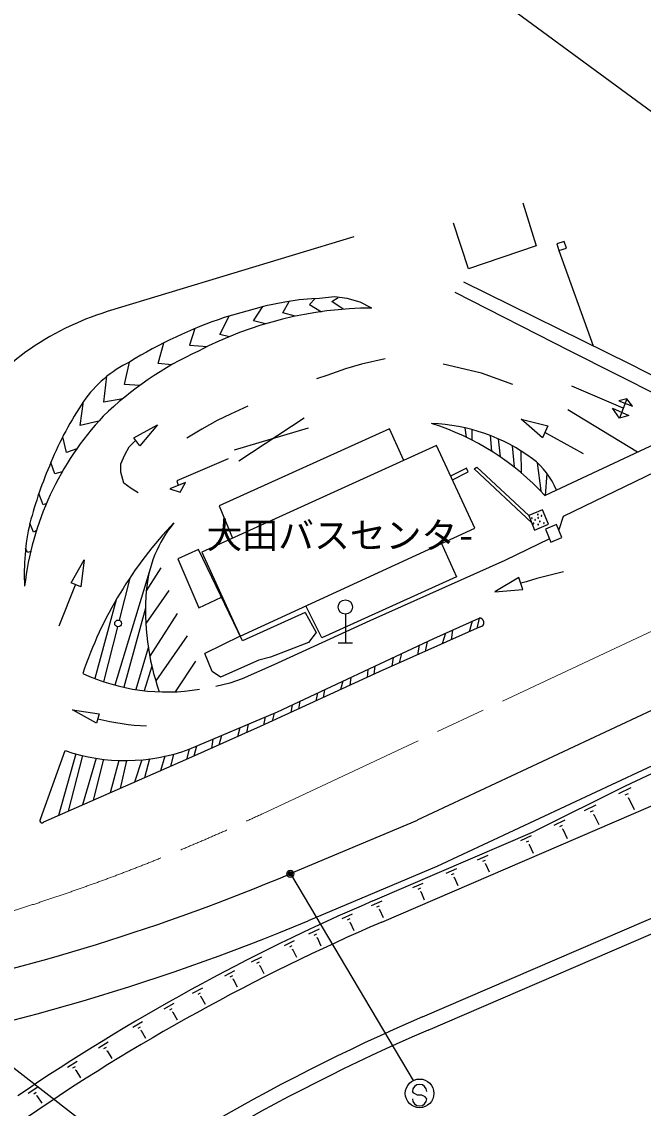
# Model space of a CAD drawing. Units: millimetres, scale not verified. Extents: x 40000 to 680000, y 20000 to 380000.
# Drawn here: x 391527 to 434890, y 259672 to 335456 of the extents above; entities that cross this region are included whole.
import ezdxf
from ezdxf.enums import TextEntityAlignment as Align

# ---------------------------------------------------------------- set-up
doc = ezdxf.new("R2010")
doc.units = ezdxf.units.MM
doc.header["$LTSCALE"] = 1000
doc.header["$PDMODE"] = 32
doc.header["$PDSIZE"] = 500
doc.linetypes.add('CHAIN', pattern=[18.5, 12, -1.5, 3.5, -1.5])
for name, color, linetype, lineweight in [('M-BGD', 7, 'Continuous', 25), ('M-BMK', 2, 'CHAIN', 13), ('M-STR-STRC', 7, 'Continuous', 25)]:
    doc.layers.add(name, color=color, linetype=linetype, lineweight=lineweight)
doc.styles.add('ＭＳ ゴシック', font='')
doc.styles.get('ＭＳ ゴシック').set_extended_font_data('MS Gothic')

msp = doc.modelspace()

# ---------------------------------------------------------------- linework, layer by layer
at = {"layer": 'M-BGD'}
for p, q in [((414707, 320453), (397491, 315255)), ((429008, 319489), (431403, 312853)), ((410883, 316058), (409881, 315890)), ((411762, 316128), (410883, 316058)), ((411999, 316142), (411595, 315723)), ((412312, 316161), (411762, 316128)), ((413353, 316261), (412312, 316161)), ((413160, 315934), (413602, 316232)), ((414228, 316159), (413353, 316261)), ((415148, 315895), (414228, 316159)), ((408388, 315594), (405657, 314821)), ((407689, 314585), (408344, 315584)), ((408560, 315633), (408388, 315594)), ((409881, 315890), (408560, 315633)), ((409742, 315146), (410186, 315941)), ((411595, 315723), (412440, 315233)), ((413961, 315401), (413160, 315934)), ((415910, 315506), (415148, 315895)), ((405354, 313650), (406008, 314920)), ((408523, 314378), (407689, 314585)), ((410604, 314909), (409742, 315146)), ((403601, 314048), (403223, 312895)), ((401052, 311614), (401443, 313056)), ((406013, 313488), (405354, 313650)), ((403223, 312895), (404477, 312797)), ((398697, 310156), (399056, 311720)), ((402008, 311534), (401052, 311614)), ((415239, 311565), (414122, 311249)), ((416892, 311952), (415239, 311565)), ((397258, 308919), (397474, 310724)), ((412811, 310773), (412084, 310554)), ((414122, 311249), (412811, 310773)), ((399773, 310092), (398697, 310156)), ((433492, 308495), (429897, 310043)), ((395605, 307294), (395844, 308971)), ((398576, 309164), (397258, 308919)), ((407304, 308650), (406097, 308086)), ((433223, 307804), (432748, 308512)), ((432748, 308512), (433872, 307983)), ((433749, 309153), (433176, 309006)), ((433176, 309006), (434143, 308638)), ((433749, 309153), (433223, 307804)), ((434143, 308638), (433749, 309153)), ((406097, 308086), (405170, 307643)), ((406668, 304828), (411239, 307833)), ((427864, 306440), (426381, 307724)), ((426381, 307724), (428241, 307275)), ((434485, 305422), (429631, 308394)), ((433872, 307983), (433223, 307804)), ((396897, 307603), (395605, 307294)), ((399352, 306427), (401002, 307336)), ((401002, 307336), (399769, 305879)), ((404093, 307044), (403051, 306408)), ((405170, 307643), (404093, 307044)), ((411515, 307118), (406358, 305578)), ((422446, 307133), (422544, 306471)), ((422922, 307015), (422935, 306276)), ((428241, 307275), (427864, 306440)), ((394660, 305401), (394386, 306509)), ((399034, 305794), (399432, 306228)), ((399769, 305879), (399352, 306427)), ((424217, 306593), (424294, 305505)), ((424765, 306366), (424898, 305111)), ((430725, 305320), (428031, 306811)), ((395361, 305662), (394660, 305401)), ((398716, 305255), (399034, 305794)), ((425752, 305876), (425873, 304400)), ((426358, 305520), (426368, 303999)), ((393828, 303924), (393566, 304719)), ((398453, 304610), (398716, 305255)), ((405938, 304974), (402337, 303438)), ((427490, 304697), (427737, 302726)), ((394340, 304052), (393828, 303924)), ((398431, 304036), (398453, 304610)), ((398644, 303281), (398431, 304036)), ((428169, 303954), (428047, 302400)), ((399162, 302902), (398644, 303281)), ((402945, 303307), (401860, 302869)), ((402337, 303438), (402438, 303109)), ((402580, 302655), (402945, 303307)), ((469835, 303523), (419122, 279756)), ((393029, 301768), (392720, 302544)), ((399662, 302606), (399162, 302902)), ((401860, 302869), (402580, 302655)), ((393248, 301848), (393029, 301768)), ((392356, 299859), (392100, 300479)), ((471339, 300363), (420480, 276527)), ((392553, 299961), (392356, 299859)), ((471551, 299910), (433618, 282132)), ((391932, 298432), (391801, 298746)), ((406922, 292266), (403869, 298643)), ((392189, 298514), (391932, 298432)), ((394970, 296322), (395893, 297916)), ((395893, 297916), (395650, 296032)), ((400429, 297074), (398019, 289187)), ((401232, 297368), (400220, 295773)), ((395650, 296032), (394970, 296322)), ((399064, 296657), (398323, 293713)), ((426198, 296691), (424535, 295684)), ((426496, 295865), (426198, 296691)), ((394139, 293312), (395279, 296190)), ((401795, 295793), (400182, 293491)), ((424535, 295684), (426496, 295865)), ((398116, 295134), (396628, 289641)), ((403882, 294578), (405455, 295330)), ((419889, 265130), (490148, 295395)), ((400161, 294544), (398647, 289034)), ((402374, 294179), (400456, 291200)), ((411296, 294262), (406922, 292266)), ((414106, 294134), (414106, 292134)), ((422957, 293644), (422755, 292910)), ((423449, 293858), (423271, 293139)), ((398207, 293252), (397243, 289421)), ((403069, 292613), (400876, 289487)), ((406759, 292606), (404295, 291402)), ((421104, 292812), (420871, 292071)), ((421588, 293029), (421479, 292341)), ((400356, 291787), (399495, 288875)), ((413606, 292134), (414606, 292134)), ((419264, 291966), (419137, 291299)), ((419803, 292218), (419685, 291542)), ((416645, 272661), (459432, 291093)), ((417451, 291115), (417346, 290501)), ((418025, 291385), (417862, 290731)), ((400604, 290503), (400068, 288798)), ((403658, 290867), (402235, 288722)), ((415674, 290282), (415619, 289719)), ((416155, 290507), (416100, 289941)), ((414497, 289730), (414409, 289163)), ((412657, 288867), (412563, 288313)), ((413927, 289462), (413772, 288869)), ((410938, 288061), (410839, 287519)), ((412173, 288640), (412049, 288076)), ((396733, 286525), (395080, 287452)), ((395080, 287452), (396936, 287193)), ((409128, 287223), (408996, 286671)), ((410398, 287807), (410296, 287269)), ((396936, 287193), (396733, 286525)), ((408515, 286963), (408391, 286393)), ((406740, 286211), (406571, 285578)), ((407321, 286458), (407208, 285862)), ((404856, 285413), (404764, 284772)), ((405469, 285673), (405280, 285003)), ((392848, 279826), (394563, 284616)), ((395299, 284389), (394100, 280100)), ((395769, 284268), (394770, 280393)), ((401513, 284221), (401203, 283201)), ((402124, 284370), (401901, 283506)), ((403213, 284717), (403031, 284000)), ((403723, 284933), (403545, 284229)), ((419493, 266048), (462005, 284361)), ((396719, 284081), (395776, 280832)), ((397233, 284010), (396508, 281151)), ((398301, 283929), (397697, 281670)), ((398839, 283922), (398397, 281976)), ((399900, 283973), (399404, 282416)), ((400448, 284034), (400104, 282721)), ((433618, 282132), (427327, 279005)), ((433176, 281624), (434047, 282054)), ((433632, 281524), (433850, 281631)), ((433843, 281303), (433897, 281330)), ((433870, 281316), (434262, 280522)), ((430788, 280443), (431597, 280843)), ((431211, 280351), (431413, 280451)), ((419123, 279754), (410292, 276040)), ((428672, 279426), (429447, 279789)), ((431407, 280146), (431457, 280170)), ((431432, 280158), (431781, 279453)), ((416012, 274131), (427327, 279005)), ((429071, 279330), (429265, 279420)), ((429253, 279131), (429301, 279154)), ((429277, 279142), (429579, 278498)), ((426351, 278340), (427090, 278686)), ((426732, 278248), (426917, 278334)), ((426905, 278058), (426951, 278080)), ((426928, 278069), (427206, 277476)), ((423328, 277010), (424063, 277327)), ((423699, 276908), (423882, 276988)), ((423863, 276718), (423909, 276737)), ((423886, 276728), (424131, 276158)), ((420480, 276527), (411511, 272755)), ((421150, 276072), (421884, 276388)), ((421520, 275970), (421704, 276049)), ((418808, 275063), (419542, 275379)), ((421684, 275779), (421730, 275799)), ((421707, 275789), (421952, 275220)), ((419178, 274961), (419362, 275040)), ((419342, 274770), (419388, 274790)), ((419365, 274780), (419610, 274211)), ((415937, 273821), (416671, 274139)), ((416307, 273720), (416491, 273799)), ((413883, 272908), (414609, 273243)), ((414256, 272816), (414437, 272900)), ((416472, 273530), (416518, 273549)), ((416495, 273539), (416741, 272971)), ((411567, 271841), (412293, 272176)), ((414424, 272629), (414470, 272650)), ((414447, 272640), (414706, 272077)), ((409849, 271016), (410565, 271373)), ((411940, 271749), (412122, 271833)), ((412108, 271562), (412154, 271583)), ((412131, 271573), (412390, 271010)), ((410224, 270935), (410403, 271024)), ((410398, 270754), (410443, 270776)), ((410421, 270765), (410697, 270209)), ((407566, 269880), (408282, 270236)), ((407941, 269799), (408120, 269888)), ((405696, 268910), (406401, 269289)), ((408116, 269617), (408160, 269640)), ((408138, 269628), (408414, 269074)), ((406074, 268841), (406250, 268935)), ((406254, 268665), (406298, 268689)), ((406276, 268677), (406569, 268131)), ((403450, 267703), (404155, 268081)), ((403828, 267633), (404004, 267728)), ((401474, 266598), (402166, 266999)), ((404008, 267457), (404052, 267481)), ((404030, 267469), (404323, 266923)), ((401854, 266541), (402027, 266641)), ((402040, 266371), (402083, 266396)), ((402061, 266383), (402373, 265847)), ((399269, 265318), (399961, 265719)), ((399649, 265261), (399822, 265361)), ((399834, 265091), (399877, 265116)), ((399856, 265103), (400167, 264567)), ((396884, 263876), (397563, 264298)), ((397265, 263830), (397435, 263936)), ((397456, 263666), (397498, 263693)), ((397477, 263679), (397804, 263153)), ((394718, 262529), (395398, 262951)), ((395100, 262483), (395270, 262589)), ((395290, 262319), (395333, 262346)), ((395311, 262332), (395639, 261806)), ((391982, 260722), (392653, 261165)), ((392367, 260687), (392535, 260798)), ((392563, 260527), (392605, 260555)), ((392584, 260541), (392928, 260020))]:
    msp.add_line(p, q, dxfattribs=at)
for points in [[(426490, 322832), (427421, 319826), (422701, 318229), (421651, 321412)], [(422355, 317317), (433958, 311592), (440503, 308246), (428047, 302400)], [(439292, 307678), (429788, 312485), (421760, 316572)], [(425783, 310145), (423593, 310955), (420939, 311573)], [(451427, 308522), (442907, 307530), (429292, 300935), (428996, 300027)], [(418187, 304858), (417180, 307061), (405300, 301680), (406233, 299437)], [(421574, 303501), (422680, 304052), (422568, 304322), (421451, 303766)], [(427104, 300504), (423098, 304270), (423275, 304389), (426895, 301006)], [(428354, 299382), (425235, 297870), (415812, 293668), (409126, 290603), (406918, 289614), (406054, 289329), (405059, 289098)], [(403869, 298643), (402419, 297996), (403882, 294578)], [(420820, 299061), (421866, 296748), (412463, 292485), (411354, 294715)], [(411296, 294262), (412058, 292860), (411540, 292147), (408884, 291135), (408064, 290931), (405395, 289733), (404824, 290129), (404295, 291402)], [(403213, 284717), (409374, 287327), (420288, 292446), (423432, 293857)], [(423522, 293251), (416457, 290105), (408168, 286290), (402961, 283969), (393035, 279635)]]:
    msp.add_lwpolyline(points, dxfattribs=at)
for points in [[(429008, 319489), (429526, 319655), (429372, 320138), (428853, 319971)], [(406759, 292605), (423134, 300124), (420469, 305893), (404099, 298469)], [(427312, 300003), (428276, 300403), (427860, 301406), (426895, 301006)], [(428445, 299165), (429220, 299487), (428847, 300387), (428071, 300065)]]:
    msp.add_lwpolyline(points, close=True, dxfattribs=at)
for centre, radius in [((414106, 294634), 500), ((398252, 293486), 238)]:
    msp.add_circle(centre, radius, dxfattribs=at)
for centre, radius, start, end in [((416121, 288961), 26528, 90.35415, 117.53514), ((403228, 296542), 19553, 107.04296, 144.352), ((415931, 284380), 32128, 108.64859, 121.68325), ((413986, 290518), 24190, 114.75422, 133.93754), ((402622, 304301), 8231, 115.67292, 145.43534), ((414950, 295997), 23095, 145.82036, 157.81113), ((412458, 293704), 20864, 136.9888, 173.43683), ((419669, 294850), 12593, 53.49481, 87.93461), ((414542, 289897), 18404, 42.79171, 72.34571), ((419479, 293387), 28283, 156.37977, 165.47751), ((423901, 300737), 5344, 22.39291, 52.41271), ((427541, 301076), 25, 22.53491, 202.53491), ((427541, 301076), 25, 202.53491, 22.53492), ((427568, 300843), 25, 22.53492, 202.53491), ((427782, 301001), 25, 22.53491, 202.53492), ((427782, 301001), 25, 202.53491, 22.53491), ((407085, 297005), 15383, 166.95028, 183.4161), ((422716, 280880), 28431, 136.34461, 161.29581), ((408706, 295080), 8514, 140.40031, 175.33181), ((427120, 300831), 25, 22.53492, 202.53491), ((427120, 300831), 25, 202.53491, 22.53492), ((427238, 300462), 25, 22.53491, 202.53491), ((427238, 300462), 25, 202.53491, 22.53491), ((427342, 300715), 25, 22.53491, 202.53491), ((427342, 300715), 25, 202.53491, 22.53491), ((427550, 300382), 25, 22.53492, 202.53491), ((427550, 300382), 25, 202.53491, 22.53492), ((427568, 300843), 25, 202.53491, 22.53491), ((427667, 300605), 25, 22.53491, 202.53491), ((427667, 300605), 25, 202.53492, 22.53491), ((427962, 300483), 25, 22.53491, 202.53492), ((427962, 300483), 25, 202.53491, 22.53492), ((438519, 256773), 41348, 102.83331, 107.12589), ((417036, 294348), 16876, 175.15921, 199.48801), ((423457, 293551), 307, 282.31271, 94.68461), ((401637, 302634), 13925, 245.15601, 279.48481), ((400873, 302151), 15828, 255.24281, 267.71851), ((398745, 296864), 12942, 251.14861, 290.19651), ((392923, 279712), 136, 123.02641, 325.64621), ((353940, 409641), 144999, 281.4767, 292.85861), ((474722, 137838), 148400, 113.3048, 124.22248), ((353940, 409641), 148499, 279.08802, 292.81049), ((474722, 137838), 146800, 113.3048, 124.52205), ((474722, 137838), 139600, 113.3048, 127.70175), ((474722, 137838), 138600, 113.3048, 127.62293)]:
    msp.add_arc(centre, radius, start, end, dxfattribs=at)
at = {"layer": 'M-BMK'}
msp.add_line((408317, 280213), (462893, 305791), dxfattribs=at)
msp.add_arc((348907, 406982), 140000, 279.46557, 295.11036, dxfattribs=at)
at = {"layer": 'M-STR-STRC'}
for p, q in [((460877, 310514), (425330, 336611)), ((410343, 275900), (418830, 261602)), ((384208, 267719), (422222, 238279)), ((418885, 260719), (418785, 260836)), ((419131, 260582), (418885, 260719)), ((419432, 260582), (419131, 260582)), ((419678, 260472), (419432, 260582)), ((419785, 260336), (419678, 260472))]:
    msp.add_line(p, q, dxfattribs=at)
for centre, radius in [((410266, 276029), 150), ((410266, 276029), 120), ((410266, 276029), 90), ((410266, 276029), 60), ((410266, 276029), 30), ((419285, 260711), 1000)]:
    msp.add_circle(centre, radius, dxfattribs=at)
for centre, start, end in [((419285, 260836), 0, 180), ((419285, 260336), 180, 0)]:
    msp.add_arc(centre, 500, start, end, dxfattribs=at)
msp.add_point((410266, 276029), dxfattribs=at)

# ---------------------------------------------------------------- texts
at = {"layer": 'M-BGD', "style": 'ＭＳ ゴシック'}
msp.add_text('大田バスセンタ-', height=1833, dxfattribs=at).set_placement((413788, 299638), align=Align.MIDDLE_CENTER)

doc.saveas('drawing.dxf')
